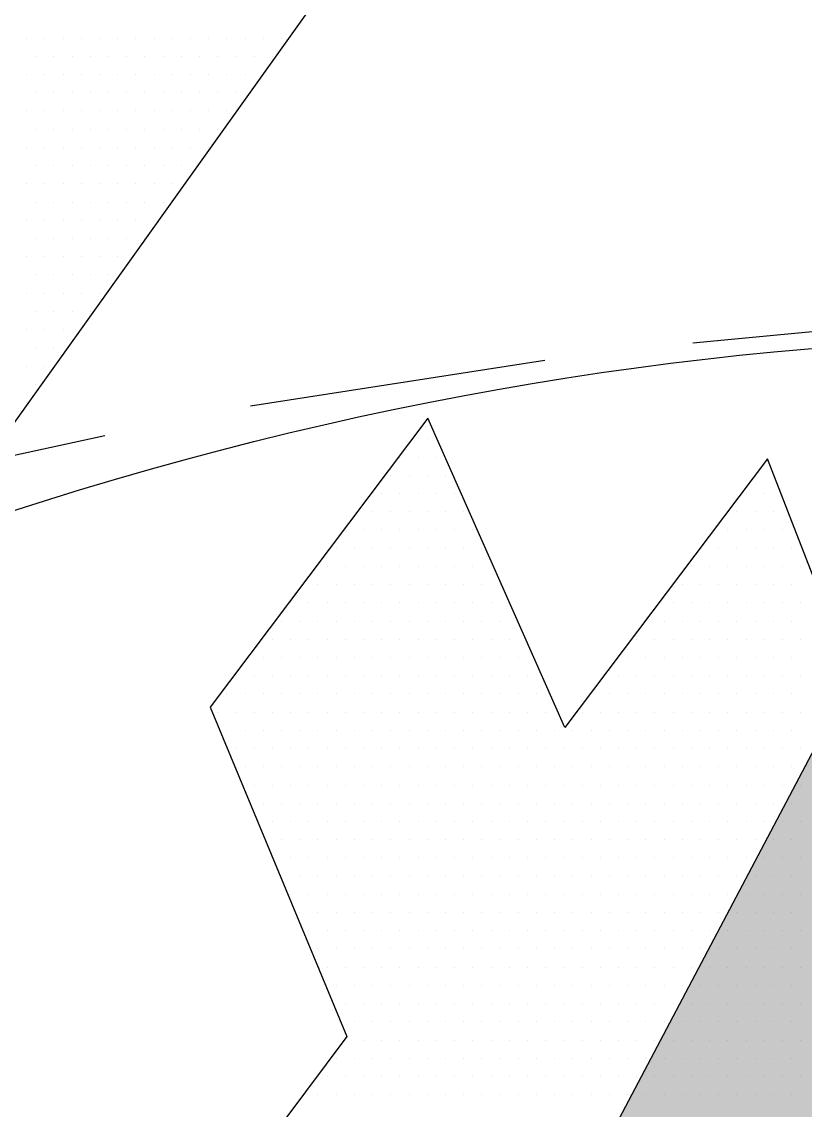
# Model space of a CAD drawing. Header units: metres. Extents: x 9606 to 9900, y 4805 to 4952.
# Drawn here: x 9864.846 to 9865.635, y 4854.267 to 4855.363 of the extents above; entities that cross this region are included whole.
import ezdxf

# ---------------------------------------------------------------- set-up
doc = ezdxf.new("R2010")
doc.units = ezdxf.units.M
doc.header["$LTSCALE"] = 2
doc.linetypes.add('CACHEX2', pattern=[0.75, 0.5, -0.25])
for name, color, linetype in [('CARTOUCHE', 7, 'Continuous'), ('LOGO', 4, 'Continuous'), ('rosace', 7, 'Continuous')]:
    doc.layers.add(name, color=color, linetype=linetype)

# ---------------------------------------------------------------- blocks, each defined once
blk = doc.blocks.new('A$C715108E3')
at = {"layer": 'LOGO', "color": 131}
for p, q in [((-9.4239, 0.6123), (-9.4239, 0.6123)), ((-9.3321, 0.6123), (-9.3321, 0.6123)), ((-9.2402, 0.6123), (-9.2402, 0.6123)), ((-9.1488, 0.6123), (-9.1488, 0.6123)), ((-9.0567, 0.6123), (-9.0567, 0.6123)), ((-8.9651, 0.6123), (-8.9651, 0.6123)), ((-8.8735, 0.6123), (-8.8735, 0.6123)), ((-8.7818, 0.6123), (-8.7818, 0.6123)), ((-8.69, 0.6123), (-8.69, 0.6123)), ((-8.5985, 0.6123), (-8.5985, 0.6123)), ((-8.5067, 0.6123), (-8.5067, 0.6123)), ((-8.4147, 0.6123), (-8.4147, 0.6123)), ((-8.3226, 0.6123), (-8.3226, 0.6123)), ((-8.2316, 0.6123), (-8.2316, 0.6123)), ((-8.1394, 0.6123), (-8.1394, 0.6123)), ((-9.3778, 0.521), (-9.3778, 0.521)), ((-9.2863, 0.521), (-9.2863, 0.521)), ((-9.1945, 0.521), (-9.1945, 0.521)), ((-9.1027, 0.521), (-9.1027, 0.521)), ((-9.0112, 0.521), (-9.0112, 0.521)), ((-8.9194, 0.521), (-8.9194, 0.521)), ((-8.8275, 0.521), (-8.8275, 0.521)), ((-8.7361, 0.521), (-8.7361, 0.521)), ((-8.6442, 0.521), (-8.6442, 0.521)), ((-8.5522, 0.521), (-8.5522, 0.521)), ((-8.461, 0.521), (-8.461, 0.521)), ((-8.3689, 0.521), (-8.3689, 0.521)), ((-8.2769, 0.521), (-8.2769, 0.521)), ((-8.1851, 0.521), (-8.1851, 0.521)), ((-9.4239, 0.4296), (-9.4239, 0.4296)), ((-9.3321, 0.4296), (-9.3321, 0.4296)), ((-9.2402, 0.4296), (-9.2402, 0.4296)), ((-9.1488, 0.4296), (-9.1488, 0.4296)), ((-9.0567, 0.4296), (-9.0567, 0.4296)), ((-8.9651, 0.4296), (-8.9651, 0.4296)), ((-8.8735, 0.4296), (-8.8735, 0.4296)), ((-8.7818, 0.4296), (-8.7818, 0.4296)), ((-8.69, 0.4296), (-8.69, 0.4296)), ((-8.5985, 0.4296), (-8.5985, 0.4296)), ((-8.5067, 0.4296), (-8.5067, 0.4296)), ((-8.4147, 0.4296), (-8.4147, 0.4296)), ((-8.3226, 0.4296), (-8.3226, 0.4296)), ((-9.3778, 0.3372), (-9.3778, 0.3372)), ((-9.2863, 0.3372), (-9.2863, 0.3372)), ((-9.1945, 0.3372), (-9.1945, 0.3372)), ((-9.1027, 0.3372), (-9.1027, 0.3372)), ((-9.0112, 0.3372), (-9.0112, 0.3372)), ((-8.9194, 0.3372), (-8.9194, 0.3372)), ((-8.8275, 0.3372), (-8.8275, 0.3372)), ((-8.7361, 0.3372), (-8.7361, 0.3372)), ((-8.6442, 0.3372), (-8.6442, 0.3372)), ((-8.5522, 0.3372), (-8.5522, 0.3372)), ((-8.461, 0.3372), (-8.461, 0.3372)), ((-8.3689, 0.3372), (-8.3689, 0.3372)), ((-9.4239, 0.2459), (-9.4239, 0.2459)), ((-9.3321, 0.2459), (-9.3321, 0.2459)), ((-9.2402, 0.2459), (-9.2402, 0.2459)), ((-9.1488, 0.2459), (-9.1488, 0.2459)), ((-9.0567, 0.2459), (-9.0567, 0.2459)), ((-8.9651, 0.2459), (-8.9651, 0.2459)), ((-8.8735, 0.2459), (-8.8735, 0.2459)), ((-8.7818, 0.2459), (-8.7818, 0.2459)), ((-8.69, 0.2459), (-8.69, 0.2459)), ((-8.5985, 0.2459), (-8.5985, 0.2459)), ((-8.5067, 0.2459), (-8.5067, 0.2459)), ((-8.4147, 0.2459), (-8.4147, 0.2459)), ((-9.3778, 0.1544), (-9.3778, 0.1544)), ((-9.2863, 0.1544), (-9.2863, 0.1544)), ((-9.1945, 0.1544), (-9.1945, 0.1544)), ((-9.1027, 0.1544), (-9.1027, 0.1544)), ((-9.0112, 0.1544), (-9.0112, 0.1544)), ((-8.9194, 0.1544), (-8.9194, 0.1544)), ((-8.8275, 0.1544), (-8.8275, 0.1544)), ((-8.7361, 0.1544), (-8.7361, 0.1544)), ((-8.6442, 0.1544), (-8.6442, 0.1544)), ((-8.5522, 0.1544), (-8.5522, 0.1544)), ((-8.461, 0.1544), (-8.461, 0.1544)), ((-9.4239, 0.0618), (-9.4239, 0.0618)), ((-9.3321, 0.0618), (-9.3321, 0.0618)), ((-9.2402, 0.0618), (-9.2402, 0.0618)), ((-9.1488, 0.0618), (-9.1488, 0.0618)), ((-9.0567, 0.0618), (-9.0567, 0.0618)), ((-8.9651, 0.0618), (-8.9651, 0.0618)), ((-8.8735, 0.0618), (-8.8735, 0.0618)), ((-8.7818, 0.0618), (-8.7818, 0.0618)), ((-8.69, 0.0618), (-8.69, 0.0618)), ((-8.5985, 0.0618), (-8.5985, 0.0618)), ((-8.5067, 0.0618), (-8.5067, 0.0618)), ((-9.3778, -0.0294), (-9.3778, -0.0294)), ((-9.2863, -0.0294), (-9.2863, -0.0294)), ((-9.1945, -0.0294), (-9.1945, -0.0294)), ((-9.1027, -0.0294), (-9.1027, -0.0294)), ((-9.0112, -0.0294), (-9.0112, -0.0294)), ((-8.9194, -0.0294), (-8.9194, -0.0294)), ((-8.8275, -0.0294), (-8.8275, -0.0294)), ((-8.7361, -0.0294), (-8.7361, -0.0294)), ((-8.6442, -0.0294), (-8.6442, -0.0294)), ((-9.4239, -0.1218), (-9.4239, -0.1218)), ((-9.3321, -0.1218), (-9.3321, -0.1218)), ((-9.2402, -0.1218), (-9.2402, -0.1218)), ((-9.1488, -0.1218), (-9.1488, -0.1218)), ((-9.0567, -0.1218), (-9.0567, -0.1218)), ((-8.9651, -0.1218), (-8.9651, -0.1218)), ((-8.8735, -0.1218), (-8.8735, -0.1218)), ((-8.7818, -0.1218), (-8.7818, -0.1218)), ((-8.69, -0.1218), (-8.69, -0.1218)), ((-9.3778, -0.2131), (-9.3778, -0.2131)), ((-9.2863, -0.2131), (-9.2863, -0.2131)), ((-9.1945, -0.2131), (-9.1945, -0.2131)), ((-9.1027, -0.2131), (-9.1027, -0.2131)), ((-9.0112, -0.2131), (-9.0112, -0.2131)), ((-8.9194, -0.2131), (-8.9194, -0.2131)), ((-8.8275, -0.2131), (-8.8275, -0.2131)), ((-8.7361, -0.2131), (-8.7361, -0.2131)), ((-9.4239, -0.3047), (-9.4239, -0.3047)), ((-9.3321, -0.3047), (-9.3321, -0.3047)), ((-9.2402, -0.3047), (-9.2402, -0.3047)), ((-9.1488, -0.3047), (-9.1488, -0.3047)), ((-9.0567, -0.3047), (-9.0567, -0.3047)), ((-8.9651, -0.3047), (-8.9651, -0.3047)), ((-8.8735, -0.3047), (-8.8735, -0.3047)), ((-8.7818, -0.3047), (-8.7818, -0.3047)), ((-9.3778, -0.3969), (-9.3778, -0.3969)), ((-9.2863, -0.3969), (-9.2863, -0.3969)), ((-9.1945, -0.3969), (-9.1945, -0.3969)), ((-9.1027, -0.3969), (-9.1027, -0.3969)), ((-9.0112, -0.3969), (-9.0112, -0.3969)), ((-8.9194, -0.3969), (-8.9194, -0.3969)), ((-8.8275, -0.3969), (-8.8275, -0.3969)), ((-9.4239, -0.4884), (-9.4239, -0.4884)), ((-9.3321, -0.4884), (-9.3321, -0.4884)), ((-9.2402, -0.4884), (-9.2402, -0.4884)), ((-9.1488, -0.4884), (-9.1488, -0.4884)), ((-9.0567, -0.4884), (-9.0567, -0.4884)), ((-8.9651, -0.4884), (-8.9651, -0.4884)), ((-9.3778, -0.5799), (-9.3778, -0.5799)), ((-9.2863, -0.5799), (-9.2863, -0.5799)), ((-9.1945, -0.5799), (-9.1945, -0.5799)), ((-9.1027, -0.5799), (-9.1027, -0.5799)), ((-9.0112, -0.5799), (-9.0112, -0.5799)), ((-9.4239, -0.6724), (-9.4239, -0.6724)), ((-9.3321, -0.6724), (-9.3321, -0.6724)), ((-9.2402, -0.6724), (-9.2402, -0.6724)), ((-9.1488, -0.6724), (-9.1488, -0.6724)), ((-9.0567, -0.6724), (-9.0567, -0.6724)), ((-9.3778, -0.7635), (-9.3778, -0.7635)), ((-9.2863, -0.7635), (-9.2863, -0.7635)), ((-9.1945, -0.7635), (-9.1945, -0.7635)), ((-9.1027, -0.7635), (-9.1027, -0.7635)), ((-9.4239, -0.855), (-9.4239, -0.855)), ((-9.3321, -0.855), (-9.3321, -0.855)), ((-9.2402, -0.855), (-9.2402, -0.855)), ((-9.3778, -0.9474), (-9.3778, -0.9474)), ((-9.2863, -0.9474), (-9.2863, -0.9474)), ((-9.4239, -1.0386), (-9.4239, -1.0386)), ((-9.3321, -1.0386), (-9.3321, -1.0386)), ((-9.3778, -1.1301), (-9.3778, -1.1301)), ((-9.4239, -1.2223), (-9.4239, -1.2223)), ((-7.412, -1.3138), (-7.412, -1.3138)), ((-7.4812, -1.4052), (-7.4812, -1.4052)), ((-7.4058, -1.4052), (-7.4058, -1.4052)), ((-7.5505, -1.4974), (-7.5505, -1.4974)), ((-7.5434, -1.4974), (-7.5434, -1.4974)), ((-7.4515, -1.4974), (-7.4515, -1.4974)), ((-7.3597, -1.4974), (-7.3597, -1.4974)), ((-7.6197, -1.5889), (-7.6197, -1.5889)), ((-7.5891, -1.5889), (-7.5891, -1.5889)), ((-7.4973, -1.5889), (-7.4973, -1.5889)), ((-7.4058, -1.5889), (-7.4058, -1.5889)), ((-7.314, -1.5889), (-7.314, -1.5889)), ((-5.7555, -1.5889), (-5.7555, -1.5889)), ((-5.7543, -1.5889), (-5.7543, -1.5889)), ((-5.6625, -1.5889), (-5.6625, -1.5889)), ((-7.6888, -1.6803), (-7.6888, -1.6803)), ((-7.635, -1.6803), (-7.635, -1.6803)), ((-7.5434, -1.6803), (-7.5434, -1.6803)), ((-7.4515, -1.6803), (-7.4515, -1.6803)), ((-7.3597, -1.6803), (-7.3597, -1.6803)), ((-7.2683, -1.6803), (-7.2683, -1.6803)), ((-5.8244, -1.6803), (-5.8244, -1.6803)), ((-5.8001, -1.6803), (-5.8001, -1.6803)), ((-5.7088, -1.6803), (-5.7088, -1.6803)), ((-7.7582, -1.7729), (-7.7582, -1.7729)), ((-7.6809, -1.7729), (-7.6809, -1.7729)), ((-7.5891, -1.7729), (-7.5891, -1.7729)), ((-7.4973, -1.7729), (-7.4973, -1.7729)), ((-7.4058, -1.7729), (-7.4058, -1.7729)), ((-7.314, -1.7729), (-7.314, -1.7729)), ((-7.2222, -1.7729), (-7.2222, -1.7729)), ((-5.8941, -1.7729), (-5.8941, -1.7729)), ((-5.8464, -1.7729), (-5.8464, -1.7729)), ((-5.7543, -1.7729), (-5.7543, -1.7729)), ((-5.6625, -1.7729), (-5.6625, -1.7729)), ((-7.8273, -1.864), (-7.8273, -1.864)), ((-7.8185, -1.864), (-7.8185, -1.864)), ((-7.7267, -1.864), (-7.7267, -1.864)), ((-7.635, -1.864), (-7.635, -1.864)), ((-7.5434, -1.864), (-7.5434, -1.864)), ((-7.4515, -1.864), (-7.4515, -1.864)), ((-7.3597, -1.864), (-7.3597, -1.864)), ((-7.2683, -1.864), (-7.2683, -1.864)), ((-7.1764, -1.864), (-7.1764, -1.864)), ((-5.9631, -1.864), (-5.9631, -1.864)), ((-5.8921, -1.864), (-5.8921, -1.864)), ((-5.8001, -1.864), (-5.8001, -1.864)), ((-5.7088, -1.864), (-5.7088, -1.864)), ((-5.6168, -1.864), (-5.6168, -1.864)), ((-7.8965, -1.9557), (-7.8965, -1.9557)), ((-7.8642, -1.9557), (-7.8642, -1.9557)), ((-7.7724, -1.9557), (-7.7724, -1.9557)), ((-7.6809, -1.9557), (-7.6809, -1.9557)), ((-7.5891, -1.9557), (-7.5891, -1.9557)), ((-7.4973, -1.9557), (-7.4973, -1.9557)), ((-7.4058, -1.9557), (-7.4058, -1.9557)), ((-7.314, -1.9557), (-7.314, -1.9557)), ((-7.2222, -1.9557), (-7.2222, -1.9557)), ((-7.1307, -1.9557), (-7.1307, -1.9557)), ((-6.0321, -1.9557), (-6.0321, -1.9557)), ((-6.0296, -1.9557), (-6.0296, -1.9557)), ((-5.9376, -1.9557), (-5.9376, -1.9557)), ((-5.8464, -1.9557), (-5.8464, -1.9557)), ((-5.7543, -1.9557), (-5.7543, -1.9557)), ((-5.6625, -1.9557), (-5.6625, -1.9557)), ((-5.571, -1.9557), (-5.571, -1.9557)), ((-7.966, -2.0481), (-7.966, -2.0481)), ((-7.91, -2.0481), (-7.91, -2.0481)), ((-7.8185, -2.0481), (-7.8185, -2.0481)), ((-7.7267, -2.0481), (-7.7267, -2.0481)), ((-7.635, -2.0481), (-7.635, -2.0481)), ((-7.5434, -2.0481), (-7.5434, -2.0481)), ((-7.4515, -2.0481), (-7.4515, -2.0481)), ((-7.3597, -2.0481), (-7.3597, -2.0481)), ((-7.2683, -2.0481), (-7.2683, -2.0481)), ((-7.1764, -2.0481), (-7.1764, -2.0481)), ((-7.0846, -2.0481), (-7.0846, -2.0481)), ((-6.102, -2.0481), (-6.102, -2.0481)), ((-6.0757, -2.0481), (-6.0757, -2.0481)), ((-5.9841, -2.0481), (-5.9841, -2.0481)), ((-5.8921, -2.0481), (-5.8921, -2.0481)), ((-5.8001, -2.0481), (-5.8001, -2.0481)), ((-5.7088, -2.0481), (-5.7088, -2.0481)), ((-5.6168, -2.0481), (-5.6168, -2.0481)), ((-5.5249, -2.0481), (-5.5249, -2.0481)), ((-8.035, -2.1393), (-8.035, -2.1393)), ((-7.9563, -2.1393), (-7.9563, -2.1393)), ((-7.8642, -2.1393), (-7.8642, -2.1393)), ((-7.7724, -2.1393), (-7.7724, -2.1393)), ((-7.6809, -2.1393), (-7.6809, -2.1393)), ((-7.5891, -2.1393), (-7.5891, -2.1393)), ((-7.4973, -2.1393), (-7.4973, -2.1393)), ((-7.4058, -2.1393), (-7.4058, -2.1393)), ((-7.314, -2.1393), (-7.314, -2.1393)), ((-7.2222, -2.1393), (-7.2222, -2.1393)), ((-7.1307, -2.1393), (-7.1307, -2.1393)), ((-7.0389, -2.1393), (-7.0389, -2.1393)), ((-6.1708, -2.1393), (-6.1708, -2.1393)), ((-6.1213, -2.1393), (-6.1213, -2.1393)), ((-6.0296, -2.1393), (-6.0296, -2.1393)), ((-5.9376, -2.1393), (-5.9376, -2.1393)), ((-5.8464, -2.1393), (-5.8464, -2.1393)), ((-5.7543, -2.1393), (-5.7543, -2.1393)), ((-5.6625, -2.1393), (-5.6625, -2.1393)), ((-5.571, -2.1393), (-5.571, -2.1393)), ((-8.1041, -2.2308), (-8.1041, -2.2308)), ((-8.0938, -2.2308), (-8.0938, -2.2308)), ((-8.0018, -2.2308), (-8.0018, -2.2308)), ((-7.91, -2.2308), (-7.91, -2.2308)), ((-7.8185, -2.2308), (-7.8185, -2.2308)), ((-7.7267, -2.2308), (-7.7267, -2.2308)), ((-7.635, -2.2308), (-7.635, -2.2308)), ((-7.5434, -2.2308), (-7.5434, -2.2308)), ((-7.4515, -2.2308), (-7.4515, -2.2308)), ((-7.3597, -2.2308), (-7.3597, -2.2308)), ((-7.2683, -2.2308), (-7.2683, -2.2308)), ((-7.1764, -2.2308), (-7.1764, -2.2308)), ((-7.0846, -2.2308), (-7.0846, -2.2308)), ((-6.9928, -2.2308), (-6.9928, -2.2308)), ((-6.2401, -2.2308), (-6.2401, -2.2308)), ((-6.1672, -2.2308), (-6.1672, -2.2308)), ((-6.0757, -2.2308), (-6.0757, -2.2308)), ((-5.9841, -2.2308), (-5.9841, -2.2308)), ((-5.8921, -2.2308), (-5.8921, -2.2308)), ((-5.8001, -2.2308), (-5.8001, -2.2308)), ((-5.7088, -2.2308), (-5.7088, -2.2308)), ((-5.6168, -2.2308), (-5.6168, -2.2308)), ((-5.5249, -2.2308), (-5.5249, -2.2308)), ((-8.1737, -2.3232), (-8.1737, -2.3232)), ((-8.1395, -2.3232), (-8.1395, -2.3232)), ((-8.0475, -2.3232), (-8.0475, -2.3232)), ((-7.9563, -2.3232), (-7.9563, -2.3232)), ((-7.8642, -2.3232), (-7.8642, -2.3232)), ((-7.7724, -2.3232), (-7.7724, -2.3232)), ((-7.6809, -2.3232), (-7.6809, -2.3232)), ((-7.5891, -2.3232), (-7.5891, -2.3232)), ((-7.4973, -2.3232), (-7.4973, -2.3232)), ((-7.4058, -2.3232), (-7.4058, -2.3232)), ((-7.314, -2.3232), (-7.314, -2.3232)), ((-7.2222, -2.3232), (-7.2222, -2.3232)), ((-7.1307, -2.3232), (-7.1307, -2.3232)), ((-7.0389, -2.3232), (-7.0389, -2.3232)), ((-6.3096, -2.3232), (-6.3096, -2.3232)), ((-6.305, -2.3232), (-6.305, -2.3232)), ((-6.2133, -2.3232), (-6.2133, -2.3232)), ((-6.1213, -2.3232), (-6.1213, -2.3232)), ((-6.0296, -2.3232), (-6.0296, -2.3232)), ((-5.9376, -2.3232), (-5.9376, -2.3232)), ((-5.8464, -2.3232), (-5.8464, -2.3232)), ((-5.7543, -2.3232), (-5.7543, -2.3232)), ((-5.6625, -2.3232), (-5.6625, -2.3232)), ((-5.571, -2.3232), (-5.571, -2.3232)), ((-8.2428, -2.4144), (-8.2428, -2.4144)), ((-8.1851, -2.4144), (-8.1851, -2.4144)), ((-8.0938, -2.4144), (-8.0938, -2.4144)), ((-8.0018, -2.4144), (-8.0018, -2.4144)), ((-7.91, -2.4144), (-7.91, -2.4144)), ((-7.8185, -2.4144), (-7.8185, -2.4144)), ((-7.7267, -2.4144), (-7.7267, -2.4144)), ((-7.635, -2.4144), (-7.635, -2.4144)), ((-7.5434, -2.4144), (-7.5434, -2.4144)), ((-7.4515, -2.4144), (-7.4515, -2.4144)), ((-7.3597, -2.4144), (-7.3597, -2.4144)), ((-7.2683, -2.4144), (-7.2683, -2.4144)), ((-7.1764, -2.4144), (-7.1764, -2.4144)), ((-7.0846, -2.4144), (-7.0846, -2.4144)), ((-6.9928, -2.4144), (-6.9928, -2.4144)), ((-6.3788, -2.4144), (-6.3788, -2.4144)), ((-6.3509, -2.4144), (-6.3509, -2.4144)), ((-6.2589, -2.4144), (-6.2589, -2.4144)), ((-6.1672, -2.4144), (-6.1672, -2.4144)), ((-6.0757, -2.4144), (-6.0757, -2.4144)), ((-5.9841, -2.4144), (-5.9841, -2.4144)), ((-5.8921, -2.4144), (-5.8921, -2.4144)), ((-5.8001, -2.4144), (-5.8001, -2.4144)), ((-5.7088, -2.4144), (-5.7088, -2.4144)), ((-5.6168, -2.4144), (-5.6168, -2.4144)), ((-5.5249, -2.4144), (-5.5249, -2.4144)), ((-8.3118, -2.507), (-8.3118, -2.507)), ((-8.2316, -2.507), (-8.2316, -2.507)), ((-8.1395, -2.507), (-8.1395, -2.507)), ((-8.0475, -2.507), (-8.0475, -2.507)), ((-7.9563, -2.507), (-7.9563, -2.507)), ((-7.8642, -2.507), (-7.8642, -2.507)), ((-7.7724, -2.507), (-7.7724, -2.507)), ((-7.6809, -2.507), (-7.6809, -2.507)), ((-7.5891, -2.507), (-7.5891, -2.507)), ((-7.4973, -2.507), (-7.4973, -2.507)), ((-7.4058, -2.507), (-7.4058, -2.507)), ((-7.314, -2.507), (-7.314, -2.507)), ((-7.2222, -2.507), (-7.2222, -2.507)), ((-7.1307, -2.507), (-7.1307, -2.507)), ((-7.0389, -2.507), (-7.0389, -2.507)), ((-6.947, -2.507), (-6.947, -2.507)), ((-6.4485, -2.507), (-6.4485, -2.507)), ((-6.3966, -2.507), (-6.3966, -2.507)), ((-6.305, -2.507), (-6.305, -2.507)), ((-6.2133, -2.507), (-6.2133, -2.507)), ((-6.1213, -2.507), (-6.1213, -2.507)), ((-6.0296, -2.507), (-6.0296, -2.507)), ((-5.9376, -2.507), (-5.9376, -2.507)), ((-5.8464, -2.507), (-5.8464, -2.507)), ((-5.7543, -2.507), (-5.7543, -2.507)), ((-5.6625, -2.507), (-5.6625, -2.507)), ((-5.571, -2.507), (-5.571, -2.507)), ((-8.3815, -2.5983), (-8.3815, -2.5983)), ((-8.3691, -2.5983), (-8.3691, -2.5983)), ((-8.2771, -2.5983), (-8.2771, -2.5983)), ((-8.1851, -2.5983), (-8.1851, -2.5983)), ((-8.0938, -2.5983), (-8.0938, -2.5983)), ((-8.0018, -2.5983), (-8.0018, -2.5983)), ((-7.91, -2.5983), (-7.91, -2.5983)), ((-7.8185, -2.5983), (-7.8185, -2.5983)), ((-7.7267, -2.5983), (-7.7267, -2.5983)), ((-7.635, -2.5983), (-7.635, -2.5983)), ((-7.5434, -2.5983), (-7.5434, -2.5983)), ((-7.4515, -2.5983), (-7.4515, -2.5983)), ((-7.3597, -2.5983), (-7.3597, -2.5983)), ((-7.2683, -2.5983), (-7.2683, -2.5983)), ((-7.1764, -2.5983), (-7.1764, -2.5983)), ((-7.0846, -2.5983), (-7.0846, -2.5983)), ((-6.9928, -2.5983), (-6.9928, -2.5983)), ((-6.9013, -2.5983), (-6.9013, -2.5983)), ((-6.5173, -2.5983), (-6.5173, -2.5983)), ((-6.4421, -2.5983), (-6.4421, -2.5983)), ((-6.3509, -2.5983), (-6.3509, -2.5983)), ((-6.2589, -2.5983), (-6.2589, -2.5983)), ((-6.1672, -2.5983), (-6.1672, -2.5983)), ((-6.0757, -2.5983), (-6.0757, -2.5983)), ((-5.9841, -2.5983), (-5.9841, -2.5983)), ((-5.8921, -2.5983), (-5.8921, -2.5983)), ((-5.8001, -2.5983), (-5.8001, -2.5983)), ((-5.7088, -2.5983), (-5.7088, -2.5983)), ((-5.6168, -2.5983), (-5.6168, -2.5983)), ((-5.5249, -2.5983), (-5.5249, -2.5983)), ((-8.4506, -2.6898), (-8.4506, -2.6898)), ((-8.4149, -2.6898), (-8.4149, -2.6898)), ((-8.3228, -2.6898), (-8.3228, -2.6898)), ((-8.2316, -2.6898), (-8.2316, -2.6898)), ((-8.1395, -2.6898), (-8.1395, -2.6898)), ((-8.0475, -2.6898), (-8.0475, -2.6898)), ((-7.9563, -2.6898), (-7.9563, -2.6898)), ((-7.8642, -2.6898), (-7.8642, -2.6898)), ((-7.7724, -2.6898), (-7.7724, -2.6898)), ((-7.6809, -2.6898), (-7.6809, -2.6898)), ((-7.5891, -2.6898), (-7.5891, -2.6898)), ((-7.4973, -2.6898), (-7.4973, -2.6898)), ((-7.4058, -2.6898), (-7.4058, -2.6898)), ((-7.314, -2.6898), (-7.314, -2.6898)), ((-7.2222, -2.6898), (-7.2222, -2.6898)), ((-7.1307, -2.6898), (-7.1307, -2.6898)), ((-7.0389, -2.6898), (-7.0389, -2.6898)), ((-6.947, -2.6898), (-6.947, -2.6898)), ((-6.855, -2.6898), (-6.855, -2.6898)), ((-6.5864, -2.6898), (-6.5864, -2.6898)), ((-6.5799, -2.6898), (-6.5799, -2.6898)), ((-6.4886, -2.6898), (-6.4886, -2.6898)), ((-6.3966, -2.6898), (-6.3966, -2.6898)), ((-6.305, -2.6898), (-6.305, -2.6898)), ((-6.2133, -2.6898), (-6.2133, -2.6898)), ((-6.1213, -2.6898), (-6.1213, -2.6898)), ((-6.0296, -2.6898), (-6.0296, -2.6898)), ((-5.9376, -2.6898), (-5.9376, -2.6898)), ((-5.8464, -2.6898), (-5.8464, -2.6898)), ((-5.7543, -2.6898), (-5.7543, -2.6898)), ((-5.6625, -2.6898), (-5.6625, -2.6898)), ((-5.571, -2.6898), (-5.571, -2.6898)), ((-8.4898, -2.782), (-8.4898, -2.782)), ((-8.461, -2.782), (-8.461, -2.782)), ((-8.3691, -2.782), (-8.3691, -2.782)), ((-8.2771, -2.782), (-8.2771, -2.782)), ((-8.1851, -2.782), (-8.1851, -2.782)), ((-8.0938, -2.782), (-8.0938, -2.782)), ((-8.0018, -2.782), (-8.0018, -2.782)), ((-7.91, -2.782), (-7.91, -2.782)), ((-7.8185, -2.782), (-7.8185, -2.782)), ((-7.7267, -2.782), (-7.7267, -2.782)), ((-7.635, -2.782), (-7.635, -2.782)), ((-7.5434, -2.782), (-7.5434, -2.782)), ((-7.4515, -2.782), (-7.4515, -2.782)), ((-7.3597, -2.782), (-7.3597, -2.782)), ((-7.2683, -2.782), (-7.2683, -2.782)), ((-7.1764, -2.782), (-7.1764, -2.782)), ((-7.0846, -2.782), (-7.0846, -2.782)), ((-6.9928, -2.782), (-6.9928, -2.782)), ((-6.9013, -2.782), (-6.9013, -2.782)), ((-6.8095, -2.782), (-6.8095, -2.782)), ((-6.6562, -2.782), (-6.6562, -2.782)), ((-6.6262, -2.782), (-6.6262, -2.782)), ((-6.5342, -2.782), (-6.5342, -2.782)), ((-6.4421, -2.782), (-6.4421, -2.782)), ((-6.3509, -2.782), (-6.3509, -2.782)), ((-6.2589, -2.782), (-6.2589, -2.782)), ((-6.1672, -2.782), (-6.1672, -2.782)), ((-6.0757, -2.782), (-6.0757, -2.782)), ((-5.9841, -2.782), (-5.9841, -2.782)), ((-5.8921, -2.782), (-5.8921, -2.782)), ((-5.8001, -2.782), (-5.8001, -2.782)), ((-5.7088, -2.782), (-5.7088, -2.782)), ((-5.6168, -2.782), (-5.6168, -2.782)), ((-5.5249, -2.782), (-5.5249, -2.782)), ((-8.4518, -2.8734), (-8.4518, -2.8734)), ((-8.4149, -2.8734), (-8.4149, -2.8734)), ((-8.3228, -2.8734), (-8.3228, -2.8734)), ((-8.2316, -2.8734), (-8.2316, -2.8734)), ((-8.1395, -2.8734), (-8.1395, -2.8734)), ((-8.0475, -2.8734), (-8.0475, -2.8734)), ((-7.9563, -2.8734), (-7.9563, -2.8734)), ((-7.8642, -2.8734), (-7.8642, -2.8734)), ((-7.7724, -2.8734), (-7.7724, -2.8734)), ((-7.6809, -2.8734), (-7.6809, -2.8734)), ((-7.5891, -2.8734), (-7.5891, -2.8734)), ((-7.4973, -2.8734), (-7.4973, -2.8734)), ((-7.4058, -2.8734), (-7.4058, -2.8734)), ((-7.314, -2.8734), (-7.314, -2.8734)), ((-7.2222, -2.8734), (-7.2222, -2.8734)), ((-7.1307, -2.8734), (-7.1307, -2.8734)), ((-7.0389, -2.8734), (-7.0389, -2.8734)), ((-6.947, -2.8734), (-6.947, -2.8734)), ((-6.855, -2.8734), (-6.855, -2.8734)), ((-6.7637, -2.8734), (-6.7637, -2.8734)), ((-6.6719, -2.8734), (-6.6719, -2.8734)), ((-6.5799, -2.8734), (-6.5799, -2.8734)), ((-6.4886, -2.8734), (-6.4886, -2.8734)), ((-6.3966, -2.8734), (-6.3966, -2.8734)), ((-6.305, -2.8734), (-6.305, -2.8734)), ((-6.2133, -2.8734), (-6.2133, -2.8734)), ((-6.1213, -2.8734), (-6.1213, -2.8734)), ((-6.0296, -2.8734), (-6.0296, -2.8734)), ((-5.9376, -2.8734), (-5.9376, -2.8734)), ((-5.8464, -2.8734), (-5.8464, -2.8734)), ((-5.7543, -2.8734), (-5.7543, -2.8734)), ((-5.6625, -2.8734), (-5.6625, -2.8734)), ((-5.571, -2.8734), (-5.571, -2.8734)), ((-8.4135, -2.9649), (-8.4135, -2.9649)), ((-8.3691, -2.9649), (-8.3691, -2.9649)), ((-8.2771, -2.9649), (-8.2771, -2.9649)), ((-8.1851, -2.9649), (-8.1851, -2.9649)), ((-8.0938, -2.9649), (-8.0938, -2.9649)), ((-8.0018, -2.9649), (-8.0018, -2.9649)), ((-7.91, -2.9649), (-7.91, -2.9649)), ((-7.8185, -2.9649), (-7.8185, -2.9649)), ((-7.7267, -2.9649), (-7.7267, -2.9649)), ((-7.635, -2.9649), (-7.635, -2.9649)), ((-7.5434, -2.9649), (-7.5434, -2.9649)), ((-7.4515, -2.9649), (-7.4515, -2.9649)), ((-7.3597, -2.9649), (-7.3597, -2.9649)), ((-7.2683, -2.9649), (-7.2683, -2.9649)), ((-7.1764, -2.9649), (-7.1764, -2.9649)), ((-7.0846, -2.9649), (-7.0846, -2.9649)), ((-6.9928, -2.9649), (-6.9928, -2.9649)), ((-6.9013, -2.9649), (-6.9013, -2.9649)), ((-6.8095, -2.9649), (-6.8095, -2.9649)), ((-6.7175, -2.9649), (-6.7175, -2.9649)), ((-6.6262, -2.9649), (-6.6262, -2.9649)), ((-6.5342, -2.9649), (-6.5342, -2.9649)), ((-6.4421, -2.9649), (-6.4421, -2.9649)), ((-6.3509, -2.9649), (-6.3509, -2.9649)), ((-6.2589, -2.9649), (-6.2589, -2.9649)), ((-6.1672, -2.9649), (-6.1672, -2.9649)), ((-6.0757, -2.9649), (-6.0757, -2.9649)), ((-5.9841, -2.9649), (-5.9841, -2.9649)), ((-5.8921, -2.9649), (-5.8921, -2.9649)), ((-5.8001, -2.9649), (-5.8001, -2.9649)), ((-5.7088, -2.9649), (-5.7088, -2.9649)), ((-5.6168, -2.9649), (-5.6168, -2.9649)), ((-5.5249, -2.9649), (-5.5249, -2.9649)), ((-8.3755, -3.0571), (-8.3755, -3.0571)), ((-8.3228, -3.0571), (-8.3228, -3.0571)), ((-8.2316, -3.0571), (-8.2316, -3.0571)), ((-8.1395, -3.0571), (-8.1395, -3.0571)), ((-8.0475, -3.0571), (-8.0475, -3.0571)), ((-7.9563, -3.0571), (-7.9563, -3.0571)), ((-7.8642, -3.0571), (-7.8642, -3.0571)), ((-7.7724, -3.0571), (-7.7724, -3.0571)), ((-7.6809, -3.0571), (-7.6809, -3.0571)), ((-7.5891, -3.0571), (-7.5891, -3.0571)), ((-7.4973, -3.0571), (-7.4973, -3.0571)), ((-7.4058, -3.0571), (-7.4058, -3.0571)), ((-7.314, -3.0571), (-7.314, -3.0571)), ((-7.2222, -3.0571), (-7.2222, -3.0571)), ((-7.1307, -3.0571), (-7.1307, -3.0571)), ((-7.0389, -3.0571), (-7.0389, -3.0571)), ((-6.947, -3.0571), (-6.947, -3.0571)), ((-6.855, -3.0571), (-6.855, -3.0571)), ((-6.7637, -3.0571), (-6.7637, -3.0571)), ((-6.6719, -3.0571), (-6.6719, -3.0571)), ((-6.5799, -3.0571), (-6.5799, -3.0571)), ((-6.4886, -3.0571), (-6.4886, -3.0571)), ((-6.3966, -3.0571), (-6.3966, -3.0571)), ((-6.305, -3.0571), (-6.305, -3.0571)), ((-6.2133, -3.0571), (-6.2133, -3.0571)), ((-6.1213, -3.0571), (-6.1213, -3.0571)), ((-6.0296, -3.0571), (-6.0296, -3.0571)), ((-5.9376, -3.0571), (-5.9376, -3.0571)), ((-5.8464, -3.0571), (-5.8464, -3.0571)), ((-5.7543, -3.0571), (-5.7543, -3.0571)), ((-5.6625, -3.0571), (-5.6625, -3.0571)), ((-5.571, -3.0571), (-5.571, -3.0571)), ((-8.3369, -3.1485), (-8.3369, -3.1485)), ((-8.2771, -3.1485), (-8.2771, -3.1485)), ((-8.1851, -3.1485), (-8.1851, -3.1485)), ((-8.0938, -3.1485), (-8.0938, -3.1485)), ((-8.0018, -3.1485), (-8.0018, -3.1485)), ((-7.91, -3.1485), (-7.91, -3.1485)), ((-7.8185, -3.1485), (-7.8185, -3.1485)), ((-7.7267, -3.1485), (-7.7267, -3.1485)), ((-7.635, -3.1485), (-7.635, -3.1485)), ((-7.5434, -3.1485), (-7.5434, -3.1485)), ((-7.4515, -3.1485), (-7.4515, -3.1485)), ((-7.3597, -3.1485), (-7.3597, -3.1485)), ((-7.2683, -3.1485), (-7.2683, -3.1485)), ((-7.1764, -3.1485), (-7.1764, -3.1485)), ((-7.0846, -3.1485), (-7.0846, -3.1485)), ((-6.9928, -3.1485), (-6.9928, -3.1485)), ((-6.9013, -3.1485), (-6.9013, -3.1485)), ((-6.8095, -3.1485), (-6.8095, -3.1485)), ((-6.7175, -3.1485), (-6.7175, -3.1485)), ((-6.6262, -3.1485), (-6.6262, -3.1485)), ((-6.5342, -3.1485), (-6.5342, -3.1485)), ((-6.4421, -3.1485), (-6.4421, -3.1485)), ((-6.3509, -3.1485), (-6.3509, -3.1485)), ((-6.2589, -3.1485), (-6.2589, -3.1485)), ((-6.1672, -3.1485), (-6.1672, -3.1485)), ((-6.0757, -3.1485), (-6.0757, -3.1485)), ((-5.9841, -3.1485), (-5.9841, -3.1485)), ((-5.8921, -3.1485), (-5.8921, -3.1485)), ((-5.8001, -3.1485), (-5.8001, -3.1485)), ((-5.7088, -3.1485), (-5.7088, -3.1485)), ((-5.6168, -3.1485), (-5.6168, -3.1485)), ((-5.5249, -3.1485), (-5.5249, -3.1485)), ((-8.2988, -3.24), (-8.2988, -3.24)), ((-8.2316, -3.24), (-8.2316, -3.24)), ((-8.1395, -3.24), (-8.1395, -3.24)), ((-8.0475, -3.24), (-8.0475, -3.24)), ((-7.9563, -3.24), (-7.9563, -3.24)), ((-7.8642, -3.24), (-7.8642, -3.24)), ((-7.7724, -3.24), (-7.7724, -3.24)), ((-7.6809, -3.24), (-7.6809, -3.24)), ((-7.5891, -3.24), (-7.5891, -3.24)), ((-7.4973, -3.24), (-7.4973, -3.24)), ((-7.4058, -3.24), (-7.4058, -3.24)), ((-7.314, -3.24), (-7.314, -3.24)), ((-7.2222, -3.24), (-7.2222, -3.24)), ((-7.1307, -3.24), (-7.1307, -3.24)), ((-7.0389, -3.24), (-7.0389, -3.24)), ((-6.947, -3.24), (-6.947, -3.24)), ((-6.855, -3.24), (-6.855, -3.24)), ((-6.7637, -3.24), (-6.7637, -3.24)), ((-6.6719, -3.24), (-6.6719, -3.24)), ((-6.5799, -3.24), (-6.5799, -3.24)), ((-6.4886, -3.24), (-6.4886, -3.24)), ((-6.3966, -3.24), (-6.3966, -3.24)), ((-6.305, -3.24), (-6.305, -3.24)), ((-6.2133, -3.24), (-6.2133, -3.24)), ((-6.1213, -3.24), (-6.1213, -3.24)), ((-6.0296, -3.24), (-6.0296, -3.24)), ((-5.9376, -3.24), (-5.9376, -3.24)), ((-5.8464, -3.24), (-5.8464, -3.24)), ((-5.7543, -3.24), (-5.7543, -3.24)), ((-5.6625, -3.24), (-5.6625, -3.24)), ((-5.571, -3.24), (-5.571, -3.24)), ((-8.2608, -3.3324), (-8.2608, -3.3324)), ((-8.1851, -3.3324), (-8.1851, -3.3324)), ((-8.0938, -3.3324), (-8.0938, -3.3324)), ((-8.0018, -3.3324), (-8.0018, -3.3324)), ((-7.91, -3.3324), (-7.91, -3.3324)), ((-7.8185, -3.3324), (-7.8185, -3.3324)), ((-7.7267, -3.3324), (-7.7267, -3.3324)), ((-7.635, -3.3324), (-7.635, -3.3324)), ((-7.5434, -3.3324), (-7.5434, -3.3324)), ((-7.4515, -3.3324), (-7.4515, -3.3324)), ((-7.3597, -3.3324), (-7.3597, -3.3324)), ((-7.2683, -3.3324), (-7.2683, -3.3324)), ((-7.1764, -3.3324), (-7.1764, -3.3324)), ((-7.0846, -3.3324), (-7.0846, -3.3324)), ((-6.9928, -3.3324), (-6.9928, -3.3324)), ((-6.9013, -3.3324), (-6.9013, -3.3324)), ((-6.8095, -3.3324), (-6.8095, -3.3324)), ((-6.7175, -3.3324), (-6.7175, -3.3324)), ((-6.6262, -3.3324), (-6.6262, -3.3324)), ((-6.5342, -3.3324), (-6.5342, -3.3324)), ((-6.4421, -3.3324), (-6.4421, -3.3324)), ((-6.3509, -3.3324), (-6.3509, -3.3324)), ((-6.2589, -3.3324), (-6.2589, -3.3324)), ((-6.1672, -3.3324), (-6.1672, -3.3324)), ((-6.0757, -3.3324), (-6.0757, -3.3324)), ((-5.9841, -3.3324), (-5.9841, -3.3324)), ((-5.8921, -3.3324), (-5.8921, -3.3324)), ((-5.8001, -3.3324), (-5.8001, -3.3324)), ((-5.7088, -3.3324), (-5.7088, -3.3324)), ((-5.6168, -3.3324), (-5.6168, -3.3324)), ((-5.5249, -3.3324), (-5.5249, -3.3324)), ((-8.2229, -3.4237), (-8.2229, -3.4237)), ((-8.1395, -3.4237), (-8.1395, -3.4237)), ((-8.0475, -3.4237), (-8.0475, -3.4237)), ((-7.9563, -3.4237), (-7.9563, -3.4237)), ((-7.8642, -3.4237), (-7.8642, -3.4237)), ((-7.7724, -3.4237), (-7.7724, -3.4237)), ((-7.6809, -3.4237), (-7.6809, -3.4237)), ((-7.5891, -3.4237), (-7.5891, -3.4237)), ((-7.4973, -3.4237), (-7.4973, -3.4237)), ((-7.4058, -3.4237), (-7.4058, -3.4237)), ((-7.314, -3.4237), (-7.314, -3.4237)), ((-7.2222, -3.4237), (-7.2222, -3.4237)), ((-7.1307, -3.4237), (-7.1307, -3.4237)), ((-7.0389, -3.4237), (-7.0389, -3.4237)), ((-6.947, -3.4237), (-6.947, -3.4237)), ((-6.855, -3.4237), (-6.855, -3.4237)), ((-6.7637, -3.4237), (-6.7637, -3.4237)), ((-6.6719, -3.4237), (-6.6719, -3.4237)), ((-6.5799, -3.4237), (-6.5799, -3.4237)), ((-6.4886, -3.4237), (-6.4886, -3.4237)), ((-6.3966, -3.4237), (-6.3966, -3.4237)), ((-6.305, -3.4237), (-6.305, -3.4237)), ((-6.2133, -3.4237), (-6.2133, -3.4237)), ((-6.1213, -3.4237), (-6.1213, -3.4237)), ((-6.0296, -3.4237), (-6.0296, -3.4237)), ((-5.9376, -3.4237), (-5.9376, -3.4237)), ((-5.8464, -3.4237), (-5.8464, -3.4237)), ((-5.7543, -3.4237), (-5.7543, -3.4237)), ((-5.6625, -3.4237), (-5.6625, -3.4237)), ((-5.571, -3.4237), (-5.571, -3.4237)), ((-8.1847, -3.5153), (-8.1847, -3.5153)), ((-8.0938, -3.5153), (-8.0938, -3.5153)), ((-8.0018, -3.5153), (-8.0018, -3.5153)), ((-7.91, -3.5153), (-7.91, -3.5153)), ((-7.8185, -3.5153), (-7.8185, -3.5153)), ((-7.7267, -3.5153), (-7.7267, -3.5153)), ((-7.635, -3.5153), (-7.635, -3.5153)), ((-7.5434, -3.5153), (-7.5434, -3.5153)), ((-7.4515, -3.5153), (-7.4515, -3.5153)), ((-7.3597, -3.5153), (-7.3597, -3.5153)), ((-7.2683, -3.5153), (-7.2683, -3.5153)), ((-7.1764, -3.5153), (-7.1764, -3.5153)), ((-7.0846, -3.5153), (-7.0846, -3.5153)), ((-6.9928, -3.5153), (-6.9928, -3.5153)), ((-6.9013, -3.5153), (-6.9013, -3.5153)), ((-6.8095, -3.5153), (-6.8095, -3.5153)), ((-6.7175, -3.5153), (-6.7175, -3.5153)), ((-6.6262, -3.5153), (-6.6262, -3.5153)), ((-6.5342, -3.5153), (-6.5342, -3.5153)), ((-6.4421, -3.5153), (-6.4421, -3.5153)), ((-6.3509, -3.5153), (-6.3509, -3.5153)), ((-6.2589, -3.5153), (-6.2589, -3.5153)), ((-6.1672, -3.5153), (-6.1672, -3.5153)), ((-6.0757, -3.5153), (-6.0757, -3.5153)), ((-5.9841, -3.5153), (-5.9841, -3.5153)), ((-5.8921, -3.5153), (-5.8921, -3.5153)), ((-5.8001, -3.5153), (-5.8001, -3.5153)), ((-5.7088, -3.5153), (-5.7088, -3.5153)), ((-5.6168, -3.5153), (-5.6168, -3.5153)), ((-5.5249, -3.5153), (-5.5249, -3.5153)), ((-8.1465, -3.6077), (-8.1465, -3.6077)), ((-8.1395, -3.6077), (-8.1395, -3.6077)), ((-8.0475, -3.6077), (-8.0475, -3.6077)), ((-7.9563, -3.6077), (-7.9563, -3.6077)), ((-7.8642, -3.6077), (-7.8642, -3.6077)), ((-7.7724, -3.6077), (-7.7724, -3.6077)), ((-7.6809, -3.6077), (-7.6809, -3.6077)), ((-7.5891, -3.6077), (-7.5891, -3.6077)), ((-7.4973, -3.6077), (-7.4973, -3.6077)), ((-7.4058, -3.6077), (-7.4058, -3.6077)), ((-7.314, -3.6077), (-7.314, -3.6077)), ((-7.2222, -3.6077), (-7.2222, -3.6077)), ((-7.1307, -3.6077), (-7.1307, -3.6077)), ((-7.0389, -3.6077), (-7.0389, -3.6077)), ((-6.947, -3.6077), (-6.947, -3.6077)), ((-6.855, -3.6077), (-6.855, -3.6077)), ((-6.7637, -3.6077), (-6.7637, -3.6077)), ((-6.6719, -3.6077), (-6.6719, -3.6077)), ((-6.5799, -3.6077), (-6.5799, -3.6077)), ((-6.4886, -3.6077), (-6.4886, -3.6077)), ((-6.3966, -3.6077), (-6.3966, -3.6077)), ((-6.305, -3.6077), (-6.305, -3.6077)), ((-6.2133, -3.6077), (-6.2133, -3.6077)), ((-6.1213, -3.6077), (-6.1213, -3.6077)), ((-6.0296, -3.6077), (-6.0296, -3.6077)), ((-5.9376, -3.6077), (-5.9376, -3.6077)), ((-5.8464, -3.6077), (-5.8464, -3.6077)), ((-5.7543, -3.6077), (-5.7543, -3.6077)), ((-5.6625, -3.6077), (-5.6625, -3.6077)), ((-5.571, -3.6077), (-5.571, -3.6077)), ((-8.1084, -3.699), (-8.1084, -3.699)), ((-8.0938, -3.699), (-8.0938, -3.699)), ((-8.0018, -3.699), (-8.0018, -3.699)), ((-7.91, -3.699), (-7.91, -3.699)), ((-7.8185, -3.699), (-7.8185, -3.699)), ((-7.7267, -3.699), (-7.7267, -3.699)), ((-7.635, -3.699), (-7.635, -3.699)), ((-7.5434, -3.699), (-7.5434, -3.699)), ((-7.4515, -3.699), (-7.4515, -3.699)), ((-7.3597, -3.699), (-7.3597, -3.699)), ((-7.2683, -3.699), (-7.2683, -3.699)), ((-7.1764, -3.699), (-7.1764, -3.699)), ((-7.0846, -3.699), (-7.0846, -3.699)), ((-6.9928, -3.699), (-6.9928, -3.699)), ((-6.9013, -3.699), (-6.9013, -3.699)), ((-6.8095, -3.699), (-6.8095, -3.699)), ((-6.7175, -3.699), (-6.7175, -3.699)), ((-6.6262, -3.699), (-6.6262, -3.699)), ((-6.5342, -3.699), (-6.5342, -3.699)), ((-6.4421, -3.699), (-6.4421, -3.699)), ((-6.3509, -3.699), (-6.3509, -3.699)), ((-6.2589, -3.699), (-6.2589, -3.699)), ((-6.1672, -3.699), (-6.1672, -3.699)), ((-6.0757, -3.699), (-6.0757, -3.699)), ((-5.9841, -3.699), (-5.9841, -3.699)), ((-5.8921, -3.699), (-5.8921, -3.699)), ((-5.8001, -3.699), (-5.8001, -3.699)), ((-5.7088, -3.699), (-5.7088, -3.699)), ((-5.6168, -3.699), (-5.6168, -3.699)), ((-5.5249, -3.699), (-5.5249, -3.699)), ((-8.0704, -3.7904), (-8.0704, -3.7904)), ((-8.0475, -3.7904), (-8.0475, -3.7904)), ((-7.9563, -3.7904), (-7.9563, -3.7904)), ((-7.8642, -3.7904), (-7.8642, -3.7904)), ((-7.7724, -3.7904), (-7.7724, -3.7904)), ((-7.6809, -3.7904), (-7.6809, -3.7904)), ((-7.5891, -3.7904), (-7.5891, -3.7904)), ((-7.4973, -3.7904), (-7.4973, -3.7904)), ((-7.4058, -3.7904), (-7.4058, -3.7904)), ((-7.314, -3.7904), (-7.314, -3.7904)), ((-7.2222, -3.7904), (-7.2222, -3.7904)), ((-7.1307, -3.7904), (-7.1307, -3.7904)), ((-7.0389, -3.7904), (-7.0389, -3.7904)), ((-6.947, -3.7904), (-6.947, -3.7904)), ((-6.855, -3.7904), (-6.855, -3.7904)), ((-6.7637, -3.7904), (-6.7637, -3.7904)), ((-6.6719, -3.7904), (-6.6719, -3.7904)), ((-6.5799, -3.7904), (-6.5799, -3.7904)), ((-6.4886, -3.7904), (-6.4886, -3.7904)), ((-6.3966, -3.7904), (-6.3966, -3.7904)), ((-6.305, -3.7904), (-6.305, -3.7904)), ((-6.2133, -3.7904), (-6.2133, -3.7904)), ((-6.1213, -3.7904), (-6.1213, -3.7904)), ((-6.0296, -3.7904), (-6.0296, -3.7904)), ((-5.9376, -3.7904), (-5.9376, -3.7904)), ((-5.8464, -3.7904), (-5.8464, -3.7904)), ((-5.7543, -3.7904), (-5.7543, -3.7904)), ((-5.6625, -3.7904), (-5.6625, -3.7904)), ((-5.571, -3.7904), (-5.571, -3.7904)), ((-8.0325, -3.8826), (-8.0325, -3.8826)), ((-8.0018, -3.8826), (-8.0018, -3.8826)), ((-7.91, -3.8826), (-7.91, -3.8826)), ((-7.8185, -3.8826), (-7.8185, -3.8826)), ((-7.7267, -3.8826), (-7.7267, -3.8826)), ((-7.635, -3.8826), (-7.635, -3.8826)), ((-7.5434, -3.8826), (-7.5434, -3.8826)), ((-7.4515, -3.8826), (-7.4515, -3.8826)), ((-7.3597, -3.8826), (-7.3597, -3.8826)), ((-7.2683, -3.8826), (-7.2683, -3.8826)), ((-7.1764, -3.8826), (-7.1764, -3.8826)), ((-7.0846, -3.8826), (-7.0846, -3.8826)), ((-6.9928, -3.8826), (-6.9928, -3.8826)), ((-6.9013, -3.8826), (-6.9013, -3.8826)), ((-6.8095, -3.8826), (-6.8095, -3.8826)), ((-6.7175, -3.8826), (-6.7175, -3.8826)), ((-6.6262, -3.8826), (-6.6262, -3.8826)), ((-6.5342, -3.8826), (-6.5342, -3.8826)), ((-6.4421, -3.8826), (-6.4421, -3.8826)), ((-6.3509, -3.8826), (-6.3509, -3.8826)), ((-6.2589, -3.8826), (-6.2589, -3.8826)), ((-6.1672, -3.8826), (-6.1672, -3.8826)), ((-6.0757, -3.8826), (-6.0757, -3.8826)), ((-5.9841, -3.8826), (-5.9841, -3.8826)), ((-5.8921, -3.8826), (-5.8921, -3.8826)), ((-5.8001, -3.8826), (-5.8001, -3.8826)), ((-5.7088, -3.8826), (-5.7088, -3.8826)), ((-5.6168, -3.8826), (-5.6168, -3.8826)), ((-5.5249, -3.8826), (-5.5249, -3.8826)), ((-7.9943, -3.9741), (-7.9943, -3.9741)), ((-7.9563, -3.9741), (-7.9563, -3.9741)), ((-7.8642, -3.9741), (-7.8642, -3.9741)), ((-7.7724, -3.9741), (-7.7724, -3.9741)), ((-7.6809, -3.9741), (-7.6809, -3.9741)), ((-7.5891, -3.9741), (-7.5891, -3.9741)), ((-7.4973, -3.9741), (-7.4973, -3.9741)), ((-7.4058, -3.9741), (-7.4058, -3.9741)), ((-7.314, -3.9741), (-7.314, -3.9741)), ((-7.2222, -3.9741), (-7.2222, -3.9741)), ((-7.1307, -3.9741), (-7.1307, -3.9741)), ((-7.0389, -3.9741), (-7.0389, -3.9741)), ((-6.947, -3.9741), (-6.947, -3.9741)), ((-6.855, -3.9741), (-6.855, -3.9741)), ((-6.7637, -3.9741), (-6.7637, -3.9741)), ((-6.6719, -3.9741), (-6.6719, -3.9741)), ((-6.5799, -3.9741), (-6.5799, -3.9741)), ((-6.4886, -3.9741), (-6.4886, -3.9741)), ((-6.3966, -3.9741), (-6.3966, -3.9741)), ((-6.305, -3.9741), (-6.305, -3.9741)), ((-6.2133, -3.9741), (-6.2133, -3.9741)), ((-6.1213, -3.9741), (-6.1213, -3.9741)), ((-6.0296, -3.9741), (-6.0296, -3.9741)), ((-5.9376, -3.9741), (-5.9376, -3.9741)), ((-5.8464, -3.9741), (-5.8464, -3.9741)), ((-5.7543, -3.9741), (-5.7543, -3.9741)), ((-5.6625, -3.9741), (-5.6625, -3.9741)), ((-5.571, -3.9741), (-5.571, -3.9741)), ((-7.9559, -4.0654), (-7.9559, -4.0654)), ((-7.91, -4.0654), (-7.91, -4.0654)), ((-7.8185, -4.0654), (-7.8185, -4.0654)), ((-7.7267, -4.0654), (-7.7267, -4.0654)), ((-7.635, -4.0654), (-7.635, -4.0654)), ((-7.5434, -4.0654), (-7.5434, -4.0654)), ((-7.4515, -4.0654), (-7.4515, -4.0654)), ((-7.3597, -4.0654), (-7.3597, -4.0654)), ((-7.2683, -4.0654), (-7.2683, -4.0654)), ((-7.1764, -4.0654), (-7.1764, -4.0654)), ((-7.0846, -4.0654), (-7.0846, -4.0654)), ((-6.9928, -4.0654), (-6.9928, -4.0654)), ((-6.9013, -4.0654), (-6.9013, -4.0654)), ((-6.8095, -4.0654), (-6.8095, -4.0654)), ((-6.7175, -4.0654), (-6.7175, -4.0654)), ((-6.6262, -4.0654), (-6.6262, -4.0654)), ((-6.5342, -4.0654), (-6.5342, -4.0654)), ((-6.4421, -4.0654), (-6.4421, -4.0654)), ((-6.3509, -4.0654), (-6.3509, -4.0654)), ((-6.2589, -4.0654), (-6.2589, -4.0654)), ((-6.1672, -4.0654), (-6.1672, -4.0654)), ((-6.0757, -4.0654), (-6.0757, -4.0654)), ((-5.9841, -4.0654), (-5.9841, -4.0654)), ((-5.8921, -4.0654), (-5.8921, -4.0654)), ((-5.8001, -4.0654), (-5.8001, -4.0654)), ((-5.7088, -4.0654), (-5.7088, -4.0654)), ((-5.6168, -4.0654), (-5.6168, -4.0654)), ((-5.5249, -4.0654), (-5.5249, -4.0654)), ((-7.9176, -4.1578), (-7.9176, -4.1578)), ((-7.8642, -4.1578), (-7.8642, -4.1578)), ((-7.7724, -4.1578), (-7.7724, -4.1578)), ((-7.6809, -4.1578), (-7.6809, -4.1578)), ((-7.5891, -4.1578), (-7.5891, -4.1578)), ((-7.4973, -4.1578), (-7.4973, -4.1578)), ((-7.4058, -4.1578), (-7.4058, -4.1578)), ((-7.314, -4.1578), (-7.314, -4.1578)), ((-7.2222, -4.1578), (-7.2222, -4.1578)), ((-7.1307, -4.1578), (-7.1307, -4.1578)), ((-7.0389, -4.1578), (-7.0389, -4.1578)), ((-6.947, -4.1578), (-6.947, -4.1578)), ((-6.855, -4.1578), (-6.855, -4.1578)), ((-6.7637, -4.1578), (-6.7637, -4.1578)), ((-6.6719, -4.1578), (-6.6719, -4.1578)), ((-6.5799, -4.1578), (-6.5799, -4.1578)), ((-6.4886, -4.1578), (-6.4886, -4.1578)), ((-6.3966, -4.1578), (-6.3966, -4.1578)), ((-6.305, -4.1578), (-6.305, -4.1578)), ((-6.2133, -4.1578), (-6.2133, -4.1578)), ((-6.1213, -4.1578), (-6.1213, -4.1578)), ((-6.0296, -4.1578), (-6.0296, -4.1578)), ((-5.9376, -4.1578), (-5.9376, -4.1578)), ((-5.8464, -4.1578), (-5.8464, -4.1578)), ((-5.7543, -4.1578), (-5.7543, -4.1578)), ((-5.6625, -4.1578), (-5.6625, -4.1578)), ((-5.571, -4.1578), (-5.571, -4.1578)), ((-7.8796, -4.2494), (-7.8796, -4.2494)), ((-7.8185, -4.2494), (-7.8185, -4.2494)), ((-7.7267, -4.2494), (-7.7267, -4.2494)), ((-7.635, -4.2494), (-7.635, -4.2494)), ((-7.5434, -4.2494), (-7.5434, -4.2494)), ((-7.4515, -4.2494), (-7.4515, -4.2494)), ((-7.3597, -4.2494), (-7.3597, -4.2494)), ((-7.2683, -4.2494), (-7.2683, -4.2494)), ((-7.1764, -4.2494), (-7.1764, -4.2494)), ((-7.0846, -4.2494), (-7.0846, -4.2494)), ((-6.9928, -4.2494), (-6.9928, -4.2494)), ((-6.9013, -4.2494), (-6.9013, -4.2494)), ((-6.8095, -4.2494), (-6.8095, -4.2494)), ((-6.7175, -4.2494), (-6.7175, -4.2494)), ((-6.6262, -4.2494), (-6.6262, -4.2494)), ((-6.5342, -4.2494), (-6.5342, -4.2494)), ((-6.4421, -4.2494), (-6.4421, -4.2494)), ((-6.3509, -4.2494), (-6.3509, -4.2494)), ((-6.2589, -4.2494), (-6.2589, -4.2494)), ((-6.1672, -4.2494), (-6.1672, -4.2494)), ((-6.0757, -4.2494), (-6.0757, -4.2494)), ((-5.9841, -4.2494), (-5.9841, -4.2494)), ((-5.8921, -4.2494), (-5.8921, -4.2494)), ((-5.8001, -4.2494), (-5.8001, -4.2494)), ((-5.7088, -4.2494), (-5.7088, -4.2494)), ((-5.6168, -4.2494), (-5.6168, -4.2494)), ((-5.5249, -4.2494), (-5.5249, -4.2494)), ((-7.8414, -4.3407), (-7.8414, -4.3407)), ((-7.7724, -4.3407), (-7.7724, -4.3407)), ((-7.6809, -4.3407), (-7.6809, -4.3407)), ((-7.5891, -4.3407), (-7.5891, -4.3407)), ((-7.4973, -4.3407), (-7.4973, -4.3407)), ((-7.4058, -4.3407), (-7.4058, -4.3407)), ((-7.314, -4.3407), (-7.314, -4.3407)), ((-7.2222, -4.3407), (-7.2222, -4.3407)), ((-7.1307, -4.3407), (-7.1307, -4.3407)), ((-7.0389, -4.3407), (-7.0389, -4.3407)), ((-6.947, -4.3407), (-6.947, -4.3407)), ((-6.855, -4.3407), (-6.855, -4.3407)), ((-6.7637, -4.3407), (-6.7637, -4.3407)), ((-6.6719, -4.3407), (-6.6719, -4.3407)), ((-6.5799, -4.3407), (-6.5799, -4.3407)), ((-6.4886, -4.3407), (-6.4886, -4.3407)), ((-6.3966, -4.3407), (-6.3966, -4.3407)), ((-6.305, -4.3407), (-6.305, -4.3407)), ((-6.2133, -4.3407), (-6.2133, -4.3407)), ((-6.1213, -4.3407), (-6.1213, -4.3407)), ((-6.0296, -4.3407), (-6.0296, -4.3407)), ((-5.9376, -4.3407), (-5.9376, -4.3407)), ((-5.8464, -4.3407), (-5.8464, -4.3407)), ((-5.7543, -4.3407), (-5.7543, -4.3407)), ((-5.6625, -4.3407), (-5.6625, -4.3407)), ((-5.571, -4.3407), (-5.571, -4.3407)), ((-7.8253, -4.4331), (-7.8253, -4.4331)), ((-7.8185, -4.4331), (-7.8185, -4.4331)), ((-7.7267, -4.4331), (-7.7267, -4.4331)), ((-7.635, -4.4331), (-7.635, -4.4331)), ((-7.5434, -4.4331), (-7.5434, -4.4331)), ((-7.4515, -4.4331), (-7.4515, -4.4331)), ((-7.3597, -4.4331), (-7.3597, -4.4331)), ((-7.2683, -4.4331), (-7.2683, -4.4331)), ((-7.1764, -4.4331), (-7.1764, -4.4331)), ((-7.0846, -4.4331), (-7.0846, -4.4331)), ((-6.9928, -4.4331), (-6.9928, -4.4331)), ((-6.9013, -4.4331), (-6.9013, -4.4331)), ((-6.8095, -4.4331), (-6.8095, -4.4331)), ((-6.7175, -4.4331), (-6.7175, -4.4331)), ((-6.6262, -4.4331), (-6.6262, -4.4331)), ((-6.5342, -4.4331), (-6.5342, -4.4331)), ((-6.4421, -4.4331), (-6.4421, -4.4331)), ((-6.3509, -4.4331), (-6.3509, -4.4331)), ((-6.2589, -4.4331), (-6.2589, -4.4331)), ((-6.1672, -4.4331), (-6.1672, -4.4331)), ((-6.0757, -4.4331), (-6.0757, -4.4331)), ((-5.9841, -4.4331), (-5.9841, -4.4331)), ((-5.8921, -4.4331), (-5.8921, -4.4331)), ((-5.8001, -4.4331), (-5.8001, -4.4331)), ((-5.7088, -4.4331), (-5.7088, -4.4331)), ((-5.6168, -4.4331), (-5.6168, -4.4331)), ((-5.5249, -4.4331), (-5.5249, -4.4331)), ((-7.8937, -4.5245), (-7.8937, -4.5245)), ((-7.8642, -4.5245), (-7.8642, -4.5245)), ((-7.7724, -4.5245), (-7.7724, -4.5245)), ((-7.6809, -4.5245), (-7.6809, -4.5245)), ((-7.5891, -4.5245), (-7.5891, -4.5245)), ((-7.4973, -4.5245), (-7.4973, -4.5245)), ((-7.4058, -4.5245), (-7.4058, -4.5245)), ((-7.314, -4.5245), (-7.314, -4.5245)), ((-7.2222, -4.5245), (-7.2222, -4.5245)), ((-7.1307, -4.5245), (-7.1307, -4.5245)), ((-7.0389, -4.5245), (-7.0389, -4.5245)), ((-6.947, -4.5245), (-6.947, -4.5245)), ((-6.855, -4.5245), (-6.855, -4.5245)), ((-6.7637, -4.5245), (-6.7637, -4.5245)), ((-6.6719, -4.5245), (-6.6719, -4.5245)), ((-6.5799, -4.5245), (-6.5799, -4.5245)), ((-6.4886, -4.5245), (-6.4886, -4.5245)), ((-6.3966, -4.5245), (-6.3966, -4.5245)), ((-6.305, -4.5245), (-6.305, -4.5245)), ((-6.2133, -4.5245), (-6.2133, -4.5245)), ((-6.1213, -4.5245), (-6.1213, -4.5245)), ((-6.0296, -4.5245), (-6.0296, -4.5245)), ((-5.9376, -4.5245), (-5.9376, -4.5245)), ((-5.8464, -4.5245), (-5.8464, -4.5245)), ((-5.7543, -4.5245), (-5.7543, -4.5245)), ((-5.6625, -4.5245), (-5.6625, -4.5245)), ((-5.571, -4.5245), (-5.571, -4.5245)), ((-7.9621, -4.6156), (-7.9621, -4.6156)), ((-7.91, -4.6156), (-7.91, -4.6156)), ((-7.8185, -4.6156), (-7.8185, -4.6156)), ((-7.7267, -4.6156), (-7.7267, -4.6156)), ((-7.635, -4.6156), (-7.635, -4.6156)), ((-7.5434, -4.6156), (-7.5434, -4.6156)), ((-7.4515, -4.6156), (-7.4515, -4.6156)), ((-7.3597, -4.6156), (-7.3597, -4.6156)), ((-7.2683, -4.6156), (-7.2683, -4.6156)), ((-7.1764, -4.6156), (-7.1764, -4.6156)), ((-7.0846, -4.6156), (-7.0846, -4.6156)), ((-6.9928, -4.6156), (-6.9928, -4.6156)), ((-6.9013, -4.6156), (-6.9013, -4.6156)), ((-6.8095, -4.6156), (-6.8095, -4.6156)), ((-6.7175, -4.6156), (-6.7175, -4.6156)), ((-6.6262, -4.6156), (-6.6262, -4.6156)), ((-6.5342, -4.6156), (-6.5342, -4.6156)), ((-6.4421, -4.6156), (-6.4421, -4.6156)), ((-6.3509, -4.6156), (-6.3509, -4.6156)), ((-6.2589, -4.6156), (-6.2589, -4.6156)), ((-6.1672, -4.6156), (-6.1672, -4.6156)), ((-6.0757, -4.6156), (-6.0757, -4.6156)), ((-5.9841, -4.6156), (-5.9841, -4.6156)), ((-5.8921, -4.6156), (-5.8921, -4.6156)), ((-5.8001, -4.6156), (-5.8001, -4.6156)), ((-5.7088, -4.6156), (-5.7088, -4.6156)), ((-5.6168, -4.6156), (-5.6168, -4.6156)), ((-5.5249, -4.6156), (-5.5249, -4.6156)), ((-8.031, -4.7082), (-8.031, -4.7082)), ((-7.9563, -4.7082), (-7.9563, -4.7082)), ((-7.8642, -4.7082), (-7.8642, -4.7082)), ((-7.7724, -4.7082), (-7.7724, -4.7082)), ((-7.6809, -4.7082), (-7.6809, -4.7082)), ((-7.5891, -4.7082), (-7.5891, -4.7082)), ((-7.4973, -4.7082), (-7.4973, -4.7082)), ((-7.4058, -4.7082), (-7.4058, -4.7082)), ((-7.314, -4.7082), (-7.314, -4.7082)), ((-7.2222, -4.7082), (-7.2222, -4.7082)), ((-7.1307, -4.7082), (-7.1307, -4.7082)), ((-7.0389, -4.7082), (-7.0389, -4.7082)), ((-6.947, -4.7082), (-6.947, -4.7082)), ((-6.855, -4.7082), (-6.855, -4.7082)), ((-6.7637, -4.7082), (-6.7637, -4.7082)), ((-6.6719, -4.7082), (-6.6719, -4.7082)), ((-6.5799, -4.7082), (-6.5799, -4.7082)), ((-6.4886, -4.7082), (-6.4886, -4.7082)), ((-6.3966, -4.7082), (-6.3966, -4.7082)), ((-6.305, -4.7082), (-6.305, -4.7082)), ((-6.2133, -4.7082), (-6.2133, -4.7082)), ((-6.1213, -4.7082), (-6.1213, -4.7082)), ((-6.0296, -4.7082), (-6.0296, -4.7082)), ((-5.9376, -4.7082), (-5.9376, -4.7082)), ((-5.8464, -4.7082), (-5.8464, -4.7082)), ((-5.7543, -4.7082), (-5.7543, -4.7082)), ((-5.6625, -4.7082), (-5.6625, -4.7082)), ((-5.571, -4.7082), (-5.571, -4.7082))]:
    blk.add_line(p, q, dxfattribs=at)
blk.add_lwpolyline([(-17.4242, -1.4573), (-18.4152, -2.5691), (-18.6566, -2.9311), (-18.705, -3.0278), (-11.9873, -3.7284), (-11.0696, -3.3901), (-10.6346, -2.9311), (-6.8859, 2.3168), (-8.5773, 2.3168), (-9.0123, 2.2688), (-11.5252, -1.2823), (-12.7091, 1.3505), (-13.4102, 1.1331), (-14.1349, 0.795), (-14.1589, 0.6743), (-12.951, -2.0066)], close=True, dxfattribs=at)
blk.add_lwpolyline([(4.8497, -5.4935), (3.9051, -3.7588), (-0.4601, -3.2749), (1.2763, -0.8417), (0, 0), (-1.7101, -2.322), (-3.5228, 1.6324), (-4.3907, 1.9382), (-5.4878, 2.0402), (-2.8588, -3.8274), (-4.4672, -5.9198), (-4.8244, -3.2921), (-5.1561, -2.8832), (-5.6923, -1.5053), (-6.7131, -2.8584), (-7.4026, -1.3018), (-8.4999, -2.7561), (-7.811, -4.4145), (-9.1641, -6.2255)], dxfattribs=at)
blk = doc.blocks.new('A$C581E6685')
at = {"layer": 'rosace'}
blk.add_hatch(color=32, dxfattribs=at).paths.add_polyline_path([(-39.8519, 24.2064), (-40.7961, 26.4077), (-33.3292, 40.5507)])
at = {"layer": 'rosace', "color": 32}
blk.add_lwpolyline([(-39.8519, 24.2064), (-40.7961, 26.4077), (-33.3292, 40.5507)], close=True, dxfattribs=at)
at = {"layer": 'rosace', "color": 32, "linetype": 'CACHEX2', "ltscale": 1.5}
blk.add_ellipse((-38.0538, 23.8138), major_axis=(-19.0311, -3.534), ratio=0.590567, dxfattribs=at)
at = {"layer": 'rosace', "color": 32}
blk.add_ellipse((-37.6144, 23.8499), major_axis=(-13.5768, -4.2839), ratio=0.791971, dxfattribs=at)
at = {"layer": 'CARTOUCHE'}
blk.add_blockref('A$C715108E3', (-31.6739, 36.3189), dxfattribs=at)

msp = doc.modelspace()

# ---------------------------------------------------------------- block references
at = {"layer": 'CARTOUCHE', "xscale": 0.2, "yscale": 0.2, "zscale": 0.2}
msp.add_blockref('A$C581E6685', (9873.0705, 4847.9603), dxfattribs=at)

doc.saveas('drawing.dxf')
